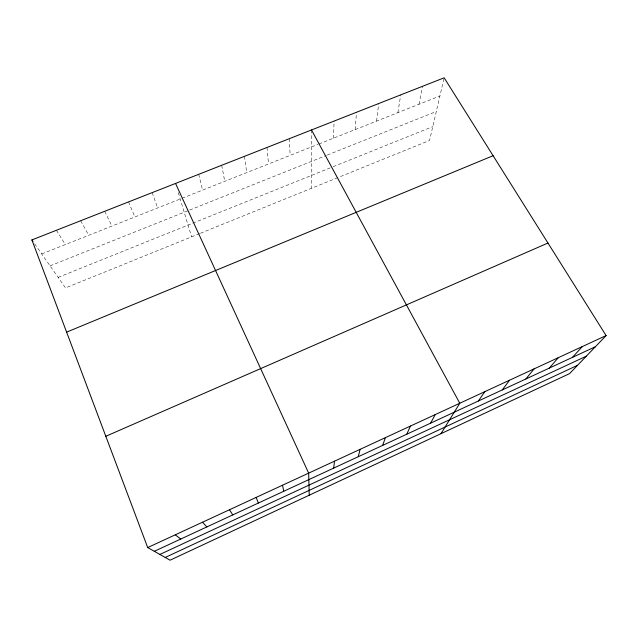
<?xml version="1.0" encoding="UTF-8"?>
<svg xmlns="http://www.w3.org/2000/svg" width="638" height="638" viewBox="0 0 638 638"><rect width="100%" height="100%" fill="white"/><g stroke="black" fill="none" stroke-linecap="round" stroke-linejoin="round"><path stroke-width="0.48" stroke-dasharray="3.19 2.39" d="M333.419 138.223L334.113 121.076M355.095 129.626L356.522 112.264M376.579 121.1L378.725 103.531M397.881 112.647L400.736 94.879M418.991 104.273L422.539 86.305M443.928 78.761L429.557 140.464L338.945 177.165M199.582 233.62L65.539 287.913L34.085 243.038M200.476 233.261L338.044 177.531M58.154 277.378L332.246 167.068M333.132 166.709L432.787 126.611M50.067 265.847L188.72 210.436M189.622 210.077L326.361 155.441M327.286 155.074L436.304 111.506M41.717 253.932L180.219 198.992M182.013 198.282L317.923 144.363M318.841 144.005L439.925 95.971M56.407 230.286L65.323 244.569M80.675 220.74L88.722 235.286M104.728 211.282L111.905 226.091M128.549 201.911L134.881 216.976M152.155 192.628L157.65 207.94M178.297 192.588L191.591 236.85M198.721 174.318L202.589 190.116M221.689 165.29L224.767 181.32M244.442 156.342L246.746 172.603M266.995 147.474L268.534 163.958M289.349 138.685L290.13 155.393M311.496 129.969L311.663 188.218"/><path stroke-width="0.96" d="M333.682 468.109L334.511 461.178M358.277 456.704L360.087 449.351M382.633 445.404L385.4 437.644M406.741 434.223L410.449 426.056M430.618 423.154L435.236 414.588M440.978 433.68L459.783 403.24L311.496 129.969M478.372 401.007L484.8 391.668M502.242 389.93L509.571 380.216M525.879 378.972L534.078 368.884M549.278 368.118L558.33 357.663M572.453 357.368L582.335 346.562M606.1 335.572L569.567 373.629L170.067 560.196L147.705 547.563L31.9 239.92L444.152 77.804L606.1 335.572L147.705 547.563M165.226 557.46L577.55 365.311M159.883 554.446L586.314 356.187M154.316 551.296L595.398 346.729M105.812 436.28L547.962 243.03M66.615 332.135L493.094 155.712M175.259 534.827L180.737 539.046M202.517 522.219L206.887 526.916M31.9 239.92L32.993 241.475M229.481 509.754L232.766 514.914M175.546 183.433L308.664 473.125L309.231 495.208M256.157 497.417L258.382 503.031M282.546 485.207L283.735 491.276"/></g></svg>
